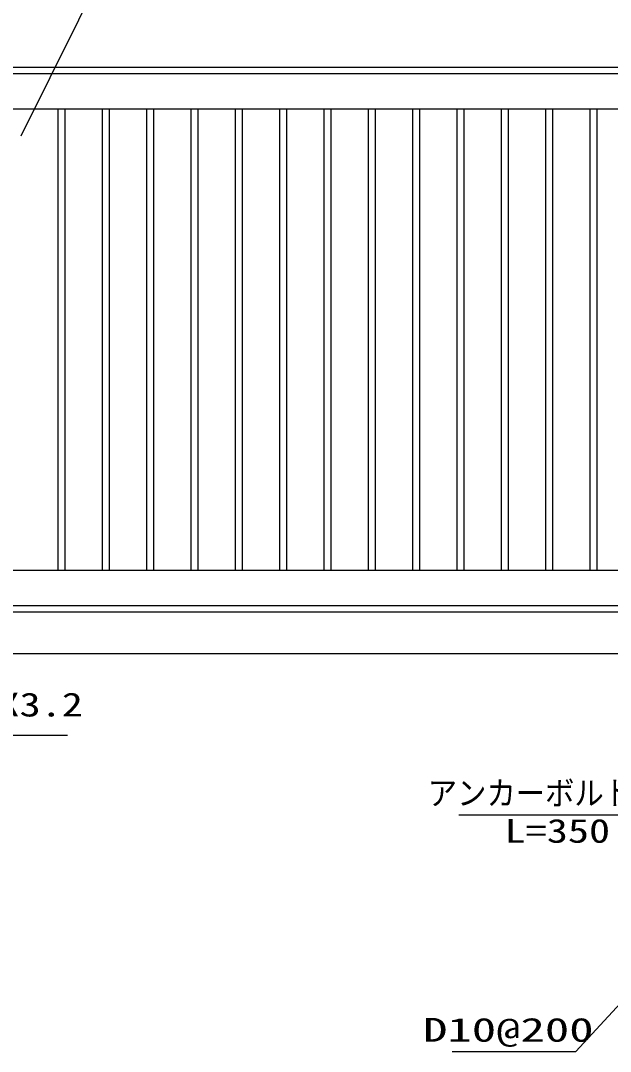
# Model space of a CAD drawing. Units: millimetres, scale not verified. Extents: x -5940 to 5940, y -4200 to 4200.
# Drawn here: x -1789 to -126, y -1628 to 1278 of the extents above; entities that cross this region are included whole.
import ezdxf
from ezdxf.enums import TextEntityAlignment as Align

# ---------------------------------------------------------------- set-up
doc = ezdxf.new("R2010")
doc.units = ezdxf.units.MM
doc.header["$LTSCALE"] = 20
doc.layers.add('0-0_0', color=7, linetype='Continuous', lineweight=25)
doc.layers.add('0-1_1', color=7, linetype='Continuous', lineweight=25)
doc.styles.add('ＭＳ ゴシック', font='')
doc.styles.get('ＭＳ ゴシック').set_extended_font_data('MS Gothic')

msp = doc.modelspace()

# ---------------------------------------------------------------- linework, layer by layer
at = {"layer": '0-0_0'}
for points in [[(-507.29, 1444.83), (-1543.12, 1444.83), (-1788.1, 952.6)], [(-1656.43, -737.28), (-2392.65, -737.28), (-2531.83, -328.33)], [(-553.12, -960.47), (185.15, -960.47), (435.46, -637.25)], [(-571.76, -1627.86), (-222.85, -1627.86), (418.86, -933.54)]]:
    msp.add_lwpolyline(points, dxfattribs=at)
at = {"layer": '0-1_1'}
for p, q in [((476.08, 1146.29), (-3523.92, 1146.29)), ((476.08, 1128.29), (-3523.92, 1128.29)), ((476.08, 1028.29), (-3423.92, 1028.29)), ((-1683.92, 1028.29), (-1683.92, -271.71)), ((-1663.92, 1028.29), (-1663.92, -271.71)), ((-1558.92, 1028.29), (-1558.92, -271.71)), ((-1538.92, 1028.29), (-1538.92, -271.71)), ((-1433.92, 1028.29), (-1433.92, -271.71)), ((-1413.92, 1028.29), (-1413.92, -271.71)), ((-1308.92, 1028.29), (-1308.92, -271.71)), ((-1288.92, 1028.29), (-1288.92, -271.71)), ((-1183.92, 1028.29), (-1183.92, -271.71)), ((-1163.92, 1028.29), (-1163.92, -271.71)), ((-1058.92, 1028.29), (-1058.92, -271.71)), ((-1038.92, 1028.29), (-1038.92, -271.71)), ((-933.92, 1028.29), (-933.92, -271.71)), ((-913.92, 1028.29), (-913.92, -271.71)), ((-808.92, 1028.29), (-808.92, -271.71)), ((-788.92, 1028.29), (-788.92, -271.71)), ((-683.92, 1028.29), (-683.92, -271.71)), ((-663.92, 1028.29), (-663.92, -271.71)), ((-558.92, 1028.29), (-558.92, -271.71)), ((-538.92, 1028.29), (-538.92, -271.71)), ((-433.92, 1028.29), (-433.92, -271.71)), ((-413.92, 1028.29), (-413.92, -271.71)), ((-308.92, 1028.29), (-308.92, -271.71)), ((-288.92, 1028.29), (-288.92, -271.71)), ((-183.92, 1028.29), (-183.92, -271.71)), ((-163.92, 1028.29), (-163.92, -271.71)), ((476.08, -271.71), (-3423.92, -271.71)), ((476.08, -371.71), (-3523.92, -371.71)), ((476.08, -389.71), (-3523.92, -389.71)), ((2477.3, -506.71), (-3523.92, -506.71))]:
    msp.add_line(p, q, dxfattribs=at)

# ---------------------------------------------------------------- texts
at = {"layer": '0-0_0', "color": 3, "style": 'ＭＳ ゴシック'}
for s, height, width, p in [('□100X50X3.2', 67.35, 1.3, (-2327.79, -703.89)), ('アンカーボルト4-M16', 67.35, 0.9, (-640.31, -953.43)), ('L=350', 67.3, 1.3, (-423.91, -1059.86)), ('D10@200', 67.3, 1.5, (-653.68, -1620.81))]:
    msp.add_text(s, height=height, dxfattribs=dict(at, width=width)).set_placement(p, align=Align.BOTTOM_LEFT)

doc.saveas('drawing.dxf')
